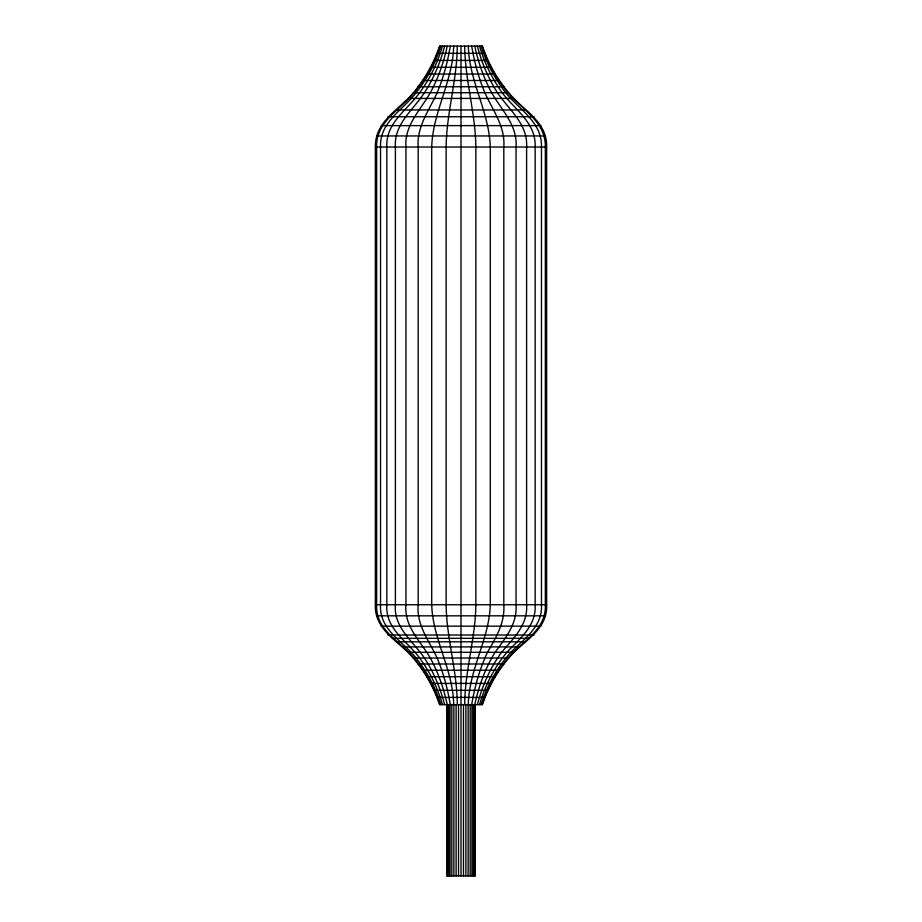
<?xml version="1.0" encoding="UTF-8"?>
<svg xmlns="http://www.w3.org/2000/svg" width="922" height="922" viewBox="0 0 922 922"><rect width="100%" height="100%" fill="white"/><g stroke="black" fill="none" stroke-linecap="round" stroke-linejoin="round"><path stroke-width="1.38" d="M457.277 46.1C457.024 80.168 446.513 113.072 446.133 147.024L446.133 604.74C446.502 638.358 457.174 670.893 457.277 704.639M464.723 704.639C464.826 670.893 475.498 638.358 475.867 604.74L475.867 147.024C475.487 113.072 464.976 80.168 464.723 46.1M453.682 46.1C452.909 81.309 432.637 112.23 431.715 147.024L431.715 604.74C432.637 639.223 453.186 669.672 453.682 704.639M468.318 704.639C468.814 669.672 489.363 639.223 490.285 604.74L490.285 147.024C489.363 112.23 469.091 81.309 468.318 46.1M375.369 147.024C374.828 118.696 404.343 107.551 418.069 86.749C427.405 74.486 434.7 60.714 439.598 46.1L482.402 46.1C488.107 63.145 497.108 79.061 508.783 92.719C522.555 110.064 547.61 121.508 546.631 147.024L546.631 604.74C547.899 630.406 522.693 641.044 508.783 658.02C497.108 671.677 488.107 687.593 482.402 704.639L439.598 704.639C433.098 685.15 422.241 667.159 408.043 652.315C393.959 638.888 374.228 627.121 375.369 604.74L375.369 147.024L546.631 147.024M450.293 46.1C447.608 62.051 443.447 77.817 437.109 92.719C429.237 110.317 416.594 126.591 418.185 147.024L418.185 604.74C416.295 625.035 429.156 640.778 437.109 658.02C443.447 672.922 447.608 688.688 450.293 704.639M471.707 704.639C474.738 686.636 479.636 668.842 487.484 652.315C495.978 637.632 505.083 622.557 503.815 604.74L503.815 147.024C505.613 124.228 489.755 106.952 482.471 86.749C477.481 73.61 474.035 59.942 471.707 46.1M447.239 46.1C443.736 62.316 438.261 78.151 430.286 92.719C420.547 110.156 404.262 125.277 405.957 147.024L405.957 604.74C403.928 626.441 420.455 640.951 430.286 658.02C438.261 672.587 443.736 688.434 447.239 704.639M474.761 704.639C478.725 686.291 485.214 668.369 495.045 652.315C505.394 638.105 517.484 623.71 516.043 604.74L516.043 147.024C517.841 122.753 497.788 107.056 488.602 86.749C482.298 73.841 477.792 60.126 474.761 46.1M444.6 46.1C440.37 62.569 433.709 78.474 424.397 92.719C413.194 110.064 393.798 124.021 395.4 147.024L395.4 604.74C393.464 627.767 413.079 641.032 424.397 658.02C433.709 672.276 440.37 688.169 444.6 704.639M477.4 704.639C482.194 685.933 490.147 667.943 501.568 652.315C513.335 638.45 528.064 624.828 526.6 604.74L526.6 147.024C528.156 121.381 504.68 107.194 493.892 86.749C486.493 74.06 481.053 60.299 477.4 46.1M442.456 46.1C437.616 62.811 429.975 78.727 419.614 92.719C407.282 110.041 385.431 122.96 386.848 147.024L386.848 604.74C385.108 628.885 407.167 641.067 419.614 658.02C429.975 672.023 437.616 687.939 442.456 704.639M479.544 704.639C485.041 685.611 494.215 667.597 506.87 652.315C519.662 638.669 536.546 625.784 535.152 604.74L535.152 147.024C536.374 120.24 510.235 107.332 498.18 86.749C489.939 74.244 483.704 60.472 479.544 46.1M440.889 46.1C435.576 62.996 427.186 78.912 416.099 92.719C402.972 110.041 379.334 122.165 380.532 147.024L380.532 604.74C379.023 629.714 402.845 641.055 416.099 658.02C427.186 671.827 435.576 687.754 440.889 704.639M481.111 704.639C487.162 685.369 497.258 667.355 510.765 652.315C524.284 638.808 542.735 626.522 541.468 604.74L541.468 147.024C542.343 119.387 514.315 107.448 501.349 86.749C492.498 74.382 485.675 60.598 481.111 46.1M439.921 46.1C434.32 63.111 425.468 79.027 413.943 92.719C400.332 110.064 375.634 121.669 376.672 147.024L376.672 604.74C375.335 630.233 400.194 641.044 413.943 658.02C425.468 671.723 434.32 687.639 439.921 704.639M482.079 704.639C488.464 685.207 499.125 667.205 513.162 652.315C527.096 638.865 546.504 626.972 545.328 604.74L545.328 147.024C545.962 118.869 516.816 107.528 503.285 86.749C494.065 74.463 486.885 60.679 482.079 46.1M436.97 53.338L485.03 53.338M433.939 60.414L488.061 60.414M430.528 67.318L491.472 67.318M426.736 74.025L495.264 74.025M422.576 80.502L499.424 80.502M418.069 86.749L503.931 86.749M413.217 92.719L508.783 92.719M408.043 98.424L513.957 98.424M396.783 109.949L525.217 109.949M387.908 116.748L534.092 116.748M381.109 125.623L540.891 125.623M376.833 135.949L545.167 135.949M375.369 604.74L546.631 604.74M376.833 615.827L545.167 615.827M381.109 626.153L540.891 626.153M387.908 635.016L534.092 635.016M392.415 638.324L529.585 638.324M396.783 641.816L525.217 641.816M402.557 646.91L519.443 646.91M408.043 652.315L513.957 652.315M413.217 658.02L508.783 658.02M418.069 664.001L503.931 664.001M422.576 670.236L499.424 670.236M426.736 676.725L495.264 676.725M430.528 683.421L491.472 683.421M433.939 690.324L488.061 690.324M436.97 697.401L485.03 697.401M475.268 704.639L475.268 875.9L446.732 875.9L446.732 704.639M475.049 704.639L475.049 875.9M474.415 704.639L474.415 875.9M473.355 704.639L473.355 875.9M471.937 704.639L471.937 875.9M470.174 704.639L470.174 875.9M468.134 704.639L468.134 875.9M465.887 704.639L465.887 875.9M463.478 704.639L463.478 875.9M461 46.1L461 875.9M458.522 704.639L458.522 875.9M456.113 704.639L456.113 875.9M453.866 704.639L453.866 875.9M451.826 704.639L451.826 875.9M450.063 704.639L450.063 875.9M448.645 704.639L448.645 875.9M447.585 704.639L447.585 875.9M446.951 704.639L446.951 875.9"/></g></svg>
